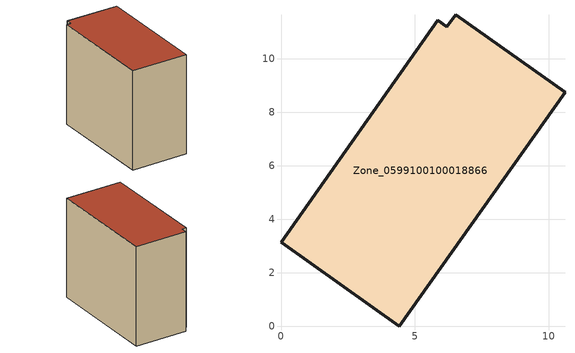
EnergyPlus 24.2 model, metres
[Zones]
Zone_0599100100018866
 floor ground (C_G): 6.52,11.64 10.61,8.74 4.42,0 0,3.13 5.86,11.44 6.2,11.19 z3.83
 wall outside (C_F): 4.42,0 10.61,8.74 6.52,11.64 6.2,11.19 5.86,11.44 0,3.13 4.42,0 z3.83:13.26
 roof outside (C_R): 10.61,8.74 6.52,11.64 6.2,11.19 5.86,11.44 0,3.13 4.42,0 z13.26
[BUILDING]
Pand.0599100100018866: North Axis=0; Terrain=City; Loads Convergence Tolerance Value=0.04; Temperature Convergence Tolerance Value=0.4; Solar Distribution=FullExterior; Maximum Number of Warmup Days=25; Minimum Number of Warmup Days=1
[Site:Location]
Rotterdam.The.Hague.AP_ZH_NLD Design_Conditions: Latitude=51.96; Longitude=4.45; Time Zone=1; Elevation=-4.5
[SITE:GROUNDTEMPERATURE:BUILDINGSURFACE]
18, 18, 18, 18, 18, 18, 18, 18, 18, 18, 18, 18
[MATERIAL] Thermal Absorptance=0.9; Solar Absorptance=0.7; Visible Absorptance=0.7
Name | Roughness | Thickness | Conductivity | Density | Specific Heat
G.TC.2015-2018 | MediumSmooth | 0.15 | 0.0428571 | 540 | 1210
F.TC.2015-2018 | Rough | 0.3 | 0.0666667 | 1920 | 840
R.TC.2015-2018 | MediumRough | 0.2 | 0.0333333 | 1500 | 1000
[CONSTRUCTION]
C_G: G.TC.2015-2018
C_F: F.TC.2015-2018
C_R: R.TC.2015-2018
[ZONE]
Zone_0599100100018866: Type=1; Multiplier=1; Ceiling Height=Autocalculate; Volume=Autocalculate; Floor Area=autocalculate; Part of Total Floor Area=Yes
[ZONEINFILTRATION:DESIGNFLOWRATE]
Infil_Zone_0599100100018866: Zone or ZoneList or Space or SpaceList=Zone_0599100100018866; Schedule=AlwaysOn; Design Flow Rate Calculation Method=Flow/Area; Flow Rate per Floor Area=0.0015; Constant Term Coefficient=1; Temperature Term Coefficient=0; Velocity Term Coefficient=0; Velocity Squared Term Coefficient=0
[HVACTEMPLATE:ZONE:IDEALLOADSAIRSYSTEM]
Zone_0599100100018866: Maximum Heating Supply Air Temperature=50; Minimum Cooling Supply Air Temperature=13; Maximum Heating Supply Air Humidity Ratio=0.0156; Minimum Cooling Supply Air Humidity Ratio=0.0077; Heating Limit=NoLimit; Cooling Limit=NoLimit; Dehumidification Control Type=ConstantSensibleHeatRatio; Cooling Sensible Heat Ratio=0.7; Dehumidification Setpoint=60; Humidification Control Type=None; Humidification Setpoint=30; Outdoor Air Method=None; Outdoor Air Flow Rate per Person=0.00944; Outdoor Air Flow Rate per Zone Floor Area=0; Outdoor Air Flow Rate per Zone=0; Demand Controlled Ventilation Type=None; Outdoor Air Economizer Type=NoEconomizer; Heat Recovery Type=None; Sensible Heat Recovery Effectiveness=0.7; Latent Heat Recovery Effectiveness=0.65
[ZONECONTROL:THERMOSTAT]
ThermostatControl_Zone_0599100100018866: Zone or ZoneList=Zone_0599100100018866; Control Type Schedule=DualSetpointControlType; Control 1=Thermostat_Zone_0599100100018866; Temperature Difference Between Cutout And Setpoint=0
[THERMOSTATSETPOINT:DUALSETPOINT]
Thermostat_Zone_0599100100018866: Heating Setpoint Temperature Schedule=HeatingSetpoint_Zone_0599100100018866; Cooling Setpoint Temperature Schedule=CoolingSetpoint_Zone_0599100100018866
[SCHEDULE:COMPACT]
HeatingSetpoint_Zone_0599100100018866: Through: 12/31, For: AllDays, Until: 24:00, 21
CoolingSetpoint_Zone_0599100100018866: Through: 12/31, For: AllDays, Until: 24:00, 24
DualSetpointControlType: Through: 12/31, For: AllDays, Until: 24:00, 4
AlwaysOn: Through: 12/31, For: AllDays, Until: 24:00, 1
